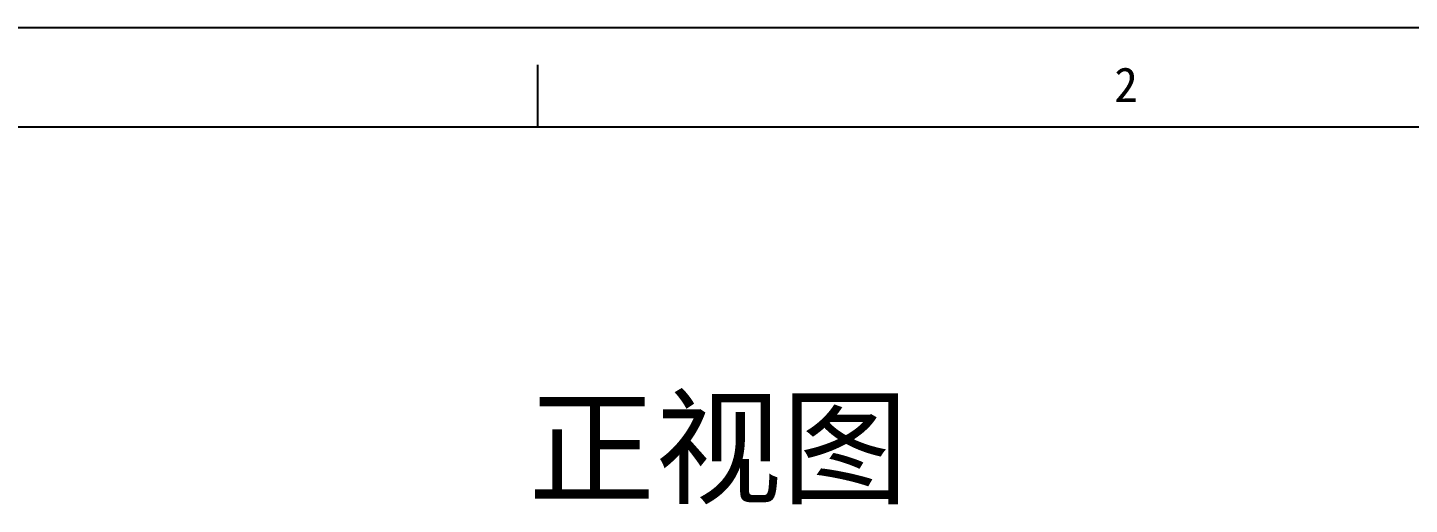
# Model space of a CAD drawing. Header units: millimetres. Extents: x 3586 to 4081, y -4200 to -3856.
# Drawn here: x 3637.3 to 3734.1, y -3889.1 to -3855.7 of the extents above; entities that cross this region are included whole.
import ezdxf

# ---------------------------------------------------------------- set-up
doc = ezdxf.new("R2010")
doc.units = ezdxf.units.MM
doc.styles.get("Standard").update_dxf_attribs({"font": ''})
doc.styles.add('宋体', font='SimSun.ttf')
doc.styles.get('Standard').set_extended_font_data('KaiTi_GB2312')

msp = doc.modelspace()

# ---------------------------------------------------------------- linework, layer by layer
at = {"color": 7, "linetype": 'Continuous'}
msp.add_line((3585.916, -3855.692), (4080.791, -3855.692), dxfattribs=at)
at = {"linetype": 'Continuous'}
for p, q in [((3673.031, -3862.638), (3673.031, -3858.297)), ((3592.862, -3862.638), (4073.846, -3862.638))]:
    msp.add_line(p, q, dxfattribs=at)

# ---------------------------------------------------------------- texts
at = {"color": 4, "linetype": 'Continuous', "style": '宋体'}
msp.add_text('2', height=2.431, dxfattribs=at).set_placement((3713.399, -3860.901))
at = {"insert": (3672.37, -3881.846), "char_height": 6.50496, "width": 29.20325, "attachment_point": 1}
msp.add_mtext('{\\fSimSun|b0|i0|c134|p2;正视图}', dxfattribs=at)

doc.saveas('drawing.dxf')
